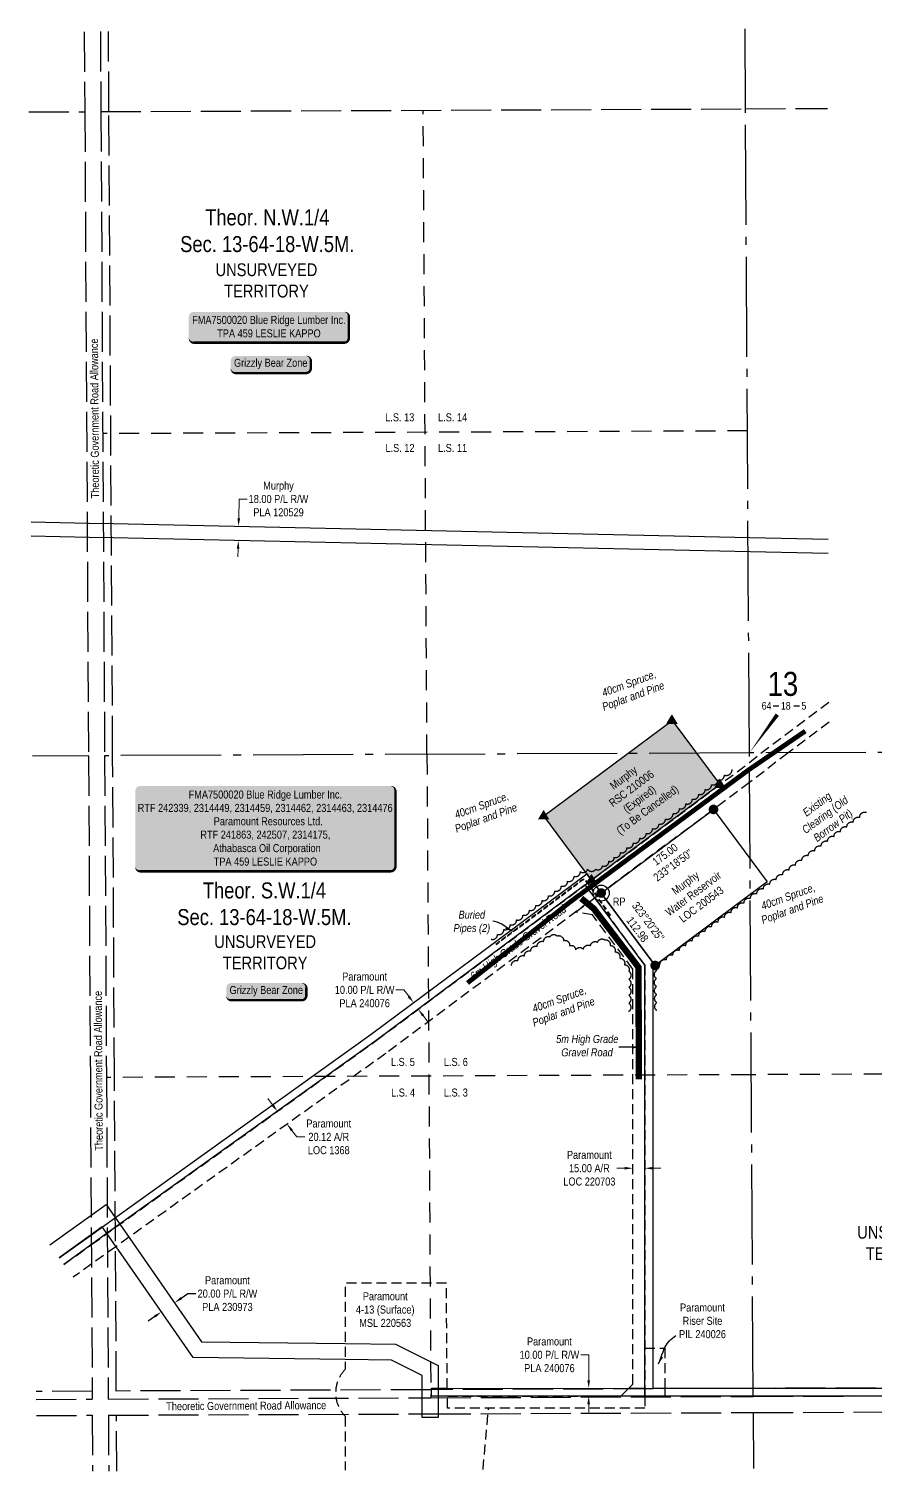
# Model space of a CAD drawing. Extents: x 525765 to 528133, y 6041380 to 6044557.
# Drawn here: x 525974 to 527031, y 6042564 to 6044367 of the extents above; entities that cross this region are included whole.
import ezdxf
from ezdxf.enums import TextEntityAlignment as Align

# ---------------------------------------------------------------- set-up
doc = ezdxf.new("R2010")
doc.units = 0
doc.header["$LTSCALE"] = 5
doc.header["$PDSIZE"] = 0.5
for name, pattern in [('0', [1, 1, 0]), ('foc-ACCESSROAD', [3.75, 2.5, -1.25]), ('foc-LSD', [8, 5, -3]), ('foc-QUARTERLINE', [33, 25, -3, 2, -3]), ('foc-TIELINE', [1.875, 1.25, -0.625]), ('foc-UNSURVEYED', [12.5, 10, -2.5]), ('UG_PIPE', [1.875, 1.25, -0.625])]:
    doc.linetypes.add(name, pattern=pattern)
doc.layers.get('Defpoints').update_dxf_attribs({"color": 9})
for name, color, linetype in [('10', 1, 'Continuous'), ('35', 37, 'Continuous'), ('9', 3, 'Continuous'), ('AS-PIPE-UG', 44, 'UG_PIPE'), ('AS-ROADS', 254, 'Continuous'), ('AS-SURFACE IMPACT', 7, 'Continuous'), ('C-RW', 13, 'Continuous'), ('C-SYMBOL', 7, 'Continuous'), ('F-AR', 190, 'foc-ACCESSROAD'), ('F-RW', 190, 'Continuous'), ('F-WS', 190, 'foc-ACCESSROAD'), ('L-BD', 7, 'Continuous'), ('L-BD1', 253, 'Continuous'), ('L-MON', 1, 'Continuous'), ('L-QSEC', 8, 'foc-QUARTERLINE'), ('L-ROAD-T', 7, 'Continuous'), ('L-SECLBL', 7, 'Continuous'), ('L-SECTION-LSD', 7, 'foc-LSD'), ('L-TIE', 7, 'foc-TIELINE'), ('L-UNS-T', 3, 'Continuous'), ('L-USEC', 7, 'foc-UNSURVEYED'), ('P-PROPOSED', 10, 'Continuous'), ('P-PROPOSED-H', 21, 'Continuous'), ('T-BUSH', 110, '0'), ('T-BUSH-T', 110, 'Continuous')]:
    doc.layers.add(name, color=color, linetype=linetype)
for name, color, linetype, lineweight in [('AS-GENERAL', 48, 'Continuous', 18), ('C-RW-T', 13, 'Continuous', 9), ('F-AR-T', 190, 'Continuous', 9), ('F-RW-T', 190, 'Continuous', 9), ('F-WS-T', 190, 'Continuous', 9), ('T-TEXT', 48, 'Continuous', 18)]:
    doc.layers.add(name, color=color, linetype=linetype, lineweight=lineweight)
doc.styles.add('100L', font='ARIALN.TTF', dxfattribs={"height": 11})
doc.styles.add('175L', font='ARIALN.TTF', dxfattribs={"height": 20})
doc.styles.add('80', font='ARIALN.TTF', dxfattribs={"height": 10})
doc.styles.add('80CG', font='ARIALN.TTF', dxfattribs={"height": 10})
doc.styles.add('80L', font='ARIALN.TTF', dxfattribs={"height": 10})
doc.styles.add('SIMPLEX', font='ARIALN.TTF')
doc.dimstyles.new('Compass 5 000', dxfattribs={"dimscale": 5, "dimtxt": 9, "dimasz": 2, "dimexe": 0.2, "dimexo": 0.0625, "dimgap": 0.5, "dimtad": 0, "dimtih": 1, "dimtoh": 1, "dimzin": 0, "dimdsep": 46, "dimtxsty": '80CG', "dimcen": 0.1, "dimse1": 1, "dimse2": 1, "dimclrd": 256, "dimclrt": 256, "dimaunit": 1, "dimadec": 4, "dimazin": 0, "dimtfac": 0.06, "dimtofl": 0, "dimtmove": 0, "dimatfit": 1, "dimfxl": 0.2, "dimtolj": 1, "dimtzin": 0, "dimlwd": -1, "dimarcsym": 0})

# ---------------------------------------------------------------- blocks, each defined once
blk = doc.blocks.new('L-SECLBL')
at = {"layer": '9', "color": 7}
for p, q in [((-5.1, -27.8), (-12.3, -27.8)), ((20.7, -27.8), (13.5, -27.8))]:
    blk.add_line(p, q, dxfattribs=at)
at = {"layer": '10', "color": 2, "style": 'SIMPLEX'}
blk.add_attdef('SEC', text='', height=30, dxfattribs=at).set_placement((0, 0), align=Align.MIDDLE)
at = {"layer": '10', "color": 5, "style": '80L'}
blk.add_attdef('TWP', text='', height=9.5, dxfattribs=at).set_placement((-14.4, -27.4), align=Align.MIDDLE_RIGHT)
blk.add_attdef('RGE', text='', height=9.5, dxfattribs=at).set_placement((3.6, -27.4), align=Align.MIDDLE_CENTER)
blk.add_attdef('MER', text='', height=9.5, dxfattribs=at).set_placement((23.2, -27.4), align=Align.MIDDLE_LEFT)
blk = doc.blocks.new('*U421')
at = {"layer": '35', "color": 3}
blk.add_circle((0, 0), 10, dxfattribs=at)
at = {"layer": '35', "color": 3, "style": '80'}
blk.add_attdef('RP_001', (14.5, -15.6), '', height=10, dxfattribs=at)
blk = doc.blocks.new('*D423')
at = {"layer": 'C-RW-T', "transparency": 16777216}
for p, q in [((526235.8, 6043755.1), (526236.3, 6043779.2)), ((526236.3, 6043779.2), (526246.3, 6043779.2)), ((526234.9, 6043717.1), (526234.7, 6043707.1))]:
    blk.add_line(p, q, dxfattribs=at)
for points in [[(526234.1, 6043755.1), (526237.4, 6043755), (526235.5, 6043745.1)], [(526233.3, 6043717.1), (526236.6, 6043717), (526235.2, 6043727.1)]]:
    blk.add_solid(points, dxfattribs=at)
at = {"layer": 'Defpoints', "color": 0, "transparency": 16777216}
for p in [(526235.5, 6043745.1), (526273.4, 6043744.3), (526273, 6043726.3)]:
    blk.add_point(p, dxfattribs=at)
at = {"layer": 'C-RW-T', "transparency": 16777216, "insert": (526285.4, 6043779.2), "char_height": 10, "attachment_point": 5, "style": '80CG'}
blk.add_mtext('\\A1;Murphy\\P18.00 P/L R/W\\PPLA 120529', dxfattribs=at)
blk = doc.blocks.new('*D424')
at = {"layer": 'Defpoints', "color": 0, "transparency": 16777216}
for p in [(526728, 6043069.8), (526743, 6043069.8), (526743, 6042942.8)]:
    blk.add_point(p, dxfattribs=at)
at = {"layer": 'F-AR-T', "transparency": 16777216}
for p, q in [((526718, 6042942.8), (526708, 6042942.8)), ((526753, 6042942.8), (526763, 6042942.8))]:
    blk.add_line(p, q, dxfattribs=at)
for points in [[(526718, 6042944.5), (526718, 6042941.2), (526728, 6042942.8)], [(526753, 6042944.5), (526753, 6042941.2), (526743, 6042942.8)]]:
    blk.add_solid(points, dxfattribs=at)
at = {"layer": 'F-AR-T', "transparency": 16777216, "insert": (526673.7, 6042942.8), "char_height": 10, "attachment_point": 5, "style": '80CG'}
blk.add_mtext('\\A1;Paramount\\P15.00 A/R\\PLOC 220703', dxfattribs=at)
blk = doc.blocks.new('*D425')
at = {"layer": 'Defpoints', "color": 0, "transparency": 16777216}
for p in [(526767.3, 6043377.3), (526779.3, 6043361.3), (526284, 6043014)]:
    blk.add_point(p, dxfattribs=at)
at = {"layer": 'F-AR-T', "transparency": 16777216}
for p, q in [((526278, 6043022), (526272, 6043030)), ((526302.1, 6042990), (526308.1, 6042982)), ((526308.1, 6042982), (526318.1, 6042982))]:
    blk.add_line(p, q, dxfattribs=at)
for points in [[(526279.3, 6043023), (526276.7, 6043021), (526284, 6043014)], [(526303.4, 6042991), (526300.8, 6042989), (526296.1, 6042998)]]:
    blk.add_solid(points, dxfattribs=at)
at = {"layer": 'F-AR-T', "transparency": 16777216, "insert": (526348.2, 6042982), "char_height": 10, "attachment_point": 5, "style": '80CG'}
blk.add_mtext('\\A1;Paramount\\P20.12 A/R\\PLOC 1368', dxfattribs=at)
blk = doc.blocks.new('*D426')
at = {"layer": 'Defpoints', "color": 0, "transparency": 16777216}
for p in [(526506.7, 6043188.8), (526512.6, 6043180.8), (526454.1, 6043149.6)]:
    blk.add_point(p, dxfattribs=at)
at = {"layer": 'F-RW-T', "transparency": 16777216}
for p, q in [((526442.1, 6043165.7), (526432.1, 6043165.7)), ((526448.1, 6043157.7), (526442.1, 6043165.7)), ((526466, 6043133.6), (526472, 6043125.6))]:
    blk.add_line(p, q, dxfattribs=at)
for points in [[(526449.4, 6043158.7), (526446.8, 6043156.7), (526454.1, 6043149.6)], [(526467.3, 6043134.6), (526464.7, 6043132.6), (526460, 6043141.6)]]:
    blk.add_solid(points, dxfattribs=at)
at = {"layer": 'F-RW-T', "transparency": 16777216, "insert": (526393, 6043165.7), "char_height": 10, "attachment_point": 5, "style": '80CG'}
blk.add_mtext('\\A1;Paramount\\P10.00 P/L R/W\\PPLA 240076', dxfattribs=at)
blk = doc.blocks.new('*D427')
at = {"layer": 'Defpoints', "color": 0, "transparency": 16777216}
for p in [(526672.9, 6042667.8), (527050.5, 6042667.8), (527050.5, 6042657.8)]:
    blk.add_point(p, dxfattribs=at)
at = {"layer": 'F-RW-T', "transparency": 16777216}
for p, q in [((526672.9, 6042709.6), (526662.9, 6042709.6)), ((526672.9, 6042677.8), (526672.9, 6042709.6)), ((526672.9, 6042647.8), (526672.9, 6042637.8))]:
    blk.add_line(p, q, dxfattribs=at)
for points in [[(526674.5, 6042677.8), (526671.2, 6042677.8), (526672.9, 6042667.8)], [(526674.5, 6042647.8), (526671.2, 6042647.8), (526672.9, 6042657.8)]]:
    blk.add_solid(points, dxfattribs=at)
at = {"layer": 'F-RW-T', "transparency": 16777216, "insert": (526623.8, 6042709.6), "char_height": 10, "attachment_point": 5, "style": '80CG'}
blk.add_mtext('\\A1;Paramount\\P10.00 P/L R/W\\PPLA 240076', dxfattribs=at)
blk = doc.blocks.new('fdia')
at = {"color": 255, "const_width": 1}
blk.add_lwpolyline([(-0.5, 0, 1), (0.5, 0, 1)], format="xyb", close=True, dxfattribs=at)
blk = doc.blocks.new('Fdiaa')
blk.add_blockref('fdia', (0, 0))
blk = doc.blocks.new('fdib')
at = {"color": 1, "const_width": 1.6}
blk.add_lwpolyline([(-0.4, 0, 1), (0.4, 0, 1)], format="xyb", close=True, dxfattribs=at)
at = {"color": 1}
blk.add_circle((0, 0), 0.8, dxfattribs=at)
blk = doc.blocks.new('Fdibb')
blk.add_blockref('fdib', (0, 0))
blk = doc.blocks.new('fdicc')
for name in ['Fdibb', 'Fdiaa']:
    blk.add_blockref(name, (0, 0))
blk = doc.blocks.new('FDI')
blk.add_blockref('fdicc', (0, 0))
blk = doc.blocks.new('TRIA')
blk.add_hatch(color=255).paths.add_polyline_path([(-0.04, 1.52), (-1.47, -0.87), (1.39, -0.87)])
blk = doc.blocks.new('TRIAA')
blk.add_blockref('TRIA', (0, 0))
blk = doc.blocks.new('TRIB')
at = {"color": 1}
blk.add_lwpolyline([(-1.12, -0.67), (-0.04, 1.13), (1.04, -0.67)], close=True, dxfattribs=at)
blk = doc.blocks.new('TRIBB')
blk.add_blockref('TRIB', (0, 0))
blk = doc.blocks.new('TRICC')
for name in ['TRIAA', 'TRIBB']:
    blk.add_blockref(name, (0, 0))
blk = doc.blocks.new('plspike')
blk.add_blockref('TRICC', (0, 0))
blk = doc.blocks.new('STRIA')
blk.add_hatch(color=255).paths.add_polyline_path([(-0.04, 1.52), (-1.47, -0.87), (1.39, -0.87)])
blk = doc.blocks.new('STRIAA')
blk.add_blockref('STRIA', (0, 0))
blk = doc.blocks.new('STRIB')
at = {"color": 1}
blk.add_solid([(-1.12, -0.67), (-0.04, 1.13), (1.04, -0.67)], dxfattribs=at)
blk = doc.blocks.new('STRIBB')
blk.add_blockref('STRIB', (0, 0))
blk = doc.blocks.new('STRICC')
for name in ['STRIAA', 'STRIBB']:
    blk.add_blockref(name, (0, 0))
blk = doc.blocks.new('fdspike')
blk.add_blockref('STRICC', (0, 0))
blk = doc.blocks.new('*D500')
at = {"layer": 'Defpoints', "color": 0, "transparency": 16777216}
for p in [(526155.6, 6042774.7), (526156.2, 6042773.8), (526139.8, 6042762.4)]:
    blk.add_point(p, dxfattribs=at)
at = {"layer": 'F-RW', "transparency": 16777216}
for p, q in [((526163.8, 6042780.4), (526172, 6042786.1)), ((526172, 6042786.1), (526182, 6042786.1)), ((526131, 6042757.6), (526122.7, 6042751.9))]:
    blk.add_line(p, q, dxfattribs=at)
for points in [[(526162.9, 6042781.8), (526164.8, 6042779), (526155.6, 6042774.7)], [(526130, 6042758.9), (526131.9, 6042756.2), (526139.2, 6042763.3)]]:
    blk.add_solid(points, dxfattribs=at)
at = {"layer": 'F-RW', "transparency": 16777216, "insert": (526221.6, 6042786.1), "char_height": 10, "attachment_point": 5, "style": '80CG'}
blk.add_mtext('\\A1;Paramount\\P20.00 P/L R/W\\PPLA 230973', dxfattribs=at)
blk = doc.blocks.new('*U502')
h = blk.add_hatch(color=255)
edge = h.paths.add_edge_path()
edge.add_line((-94, -20), (94, -20))
edge.add_arc((94, -14), 6, 270, 360)
edge.add_line((100, -14), (100, 12.5))
edge.add_arc((94, 12.5), 6, 0, 90)
edge.add_line((94, 18.5), (-94, 18.5))
edge.add_arc((-94, 12.5), 6, 90, 180)
edge.add_line((-100, 12.5), (-100, -14))
edge.add_arc((-94, -14), 6, 180, 270)
at = {"color": 44, "flags": 128}
blk.add_lwpolyline([(-94, -20, 3, 3, 0), (94, -20, 3, 3, 0.414214), (100, -14, 3, 3, 0), (100, 12.5, 3, 0, 0.414214), (94, 18.5, 0, 0, 0), (-94, 18.5, 0, 0, 0.414214), (-100, 12.5, 0, 0, 0), (-100, -14, 0, 3, 0.414214)], format="xyseb", close=True, dxfattribs=at)
at = {"color": 44, "style": '80'}
blk.add_attdef('ENTER_TEXT_001', (-36, -5), '', height=10, dxfattribs=at)
blk = doc.blocks.new('*U503')
h = blk.add_hatch(color=255)
edge = h.paths.add_edge_path()
edge.add_line((-156.5, -54), (156.5, -54))
edge.add_arc((156.5, -48), 6, 270, 360)
edge.add_line((162.5, -48), (162.5, 46.5))
edge.add_arc((156.5, 46.5), 6, 0, 90)
edge.add_line((156.5, 52.5), (-156.5, 52.5))
edge.add_arc((-156.5, 46.5), 6, 90, 180)
edge.add_line((-162.5, 46.5), (-162.5, -48))
edge.add_arc((-156.5, -48), 6, 180, 270)
at = {"color": 44, "flags": 128}
blk.add_lwpolyline([(-156.5, -54, 3, 3, 0), (156.5, -54, 3, 3, 0.414214), (162.5, -48, 3, 3, 0), (162.5, 46.5, 3, 0, 0.414214), (156.5, 52.5, 0, 0, 0), (-156.5, 52.5, 0, 0, 0.414214), (-162.5, 46.5, 0, 0, 0), (-162.5, -48, 0, 3, 0.414214)], format="xyseb", close=True, dxfattribs=at)
at = {"color": 44, "style": '80'}
blk.add_attdef('ENTER_TEXT_001', (-36, -5), '', height=10, dxfattribs=at)
blk = doc.blocks.new('*U507')
h = blk.add_hatch(color=255)
edge = h.paths.add_edge_path()
edge.add_line((-44, -11.5), (44, -11.5))
edge.add_arc((44, -5.5), 6, 270, 360)
edge.add_line((50, -5.5), (50, 4))
edge.add_arc((44, 4), 6, 0, 90)
edge.add_line((44, 10), (-44, 10))
edge.add_arc((-44, 4), 6, 90, 180)
edge.add_line((-50, 4), (-50, -5.5))
edge.add_arc((-44, -5.5), 6, 180, 270)
at = {"color": 131, "flags": 128}
blk.add_lwpolyline([(-44, -11.5, 3, 3, 0), (44, -11.5, 3, 3, 0.414214), (50, -5.5, 3, 3, 0), (50, 4, 3, 0, 0.414214), (44, 10, 0, 0, 0), (-44, 10, 0, 0, 0.414214), (-50, 4, 0, 0, 0), (-50, -5.5, 0, 3, 0.414214)], format="xyseb", close=True, dxfattribs=at)
at = {"color": 131, "style": '80'}
blk.add_attdef('ENTER_TEXT_001', (-36, -5), '', height=10, dxfattribs=at)

msp = doc.modelspace()

# ---------------------------------------------------------------- hatches: boundary and pattern name
at = {"layer": 'P-PROPOSED-H'}
h = msp.add_hatch(color=256, dxfattribs=at)
h.dxf.hatch_style = 1
h.paths.add_polyline_path([(526616.812, 6043383.084), (526676.496, 6043302.896), (526836.816, 6043422.337), (526777.133, 6043502.525)])

# ---------------------------------------------------------------- linework, layer by layer
at = {"layer": 'AS-PIPE-UG', "flags": 128}
for points in [[(526700.353, 6043258.726), (526671.742, 6043300.161), (526667.828, 6043303.601), (526665.608, 6043303.861), (526662.194, 6043301.592), (526656.821, 6043297.153), (526556.684, 6043222.537)], [(526699.792, 6043258.308), (526671.215, 6043299.692), (526667.53, 6043302.931), (526665.782, 6043303.136), (526662.612, 6043301.029), (526657.253, 6043296.602), (526557.102, 6043221.976)]]:
    msp.add_lwpolyline(points, dxfattribs=at)
at = {"layer": 'AS-ROADS', "flags": 128}
for points, const_width in [([(526521.485, 6043174.356), (526650.189, 6043276.007), (526750.967, 6043350.67), (526871.404, 6043439.788), (526943.394, 6043489.135)], 5.997), ([(526663.555, 6043280.103), (526679.399, 6043267.079), (526735.054, 6043193.977), (526735.604, 6043053.92)], 7.996)]:
    msp.add_lwpolyline(points, dxfattribs=dict(at, const_width=const_width))
at = {"layer": 'C-RW'}
for points in [[(525976.524, 6043750.704), (526048.678, 6043749.138), (526078.841, 6043748.482), (526874.276, 6043731.202), (526971.988, 6043729.079)], [(526972.096, 6043711.072), (526874.384, 6043713.195), (526078.945, 6043730.476), (526048.782, 6043731.131), (525976.628, 6043732.691)]]:
    msp.add_lwpolyline(points, dxfattribs=at)
msp.add_lwpolyline([(526828.753, 6043391.24), (526895.949, 6043300.573), (526755.915, 6043196.192), (526688.502, 6043286.765)], close=True, dxfattribs=at)
at = {"layer": 'F-AR'}
for points in [[(526017.255, 6042822.595), (526051.913, 6042847.48), (526081.949, 6042869.045), (526407.334, 6043102.329), (526873.651, 6043449.77), (526887.994, 6043461.395), (526973.202, 6043525.455)], [(526973.351, 6043500.407), (526921.647, 6043461.534), (526873.801, 6043424.804), (526688.502, 6043286.765), (526419.349, 6043086.203), (526082.089, 6042844.716), (526052.054, 6042823.179), (526028.805, 6042806.509)]]:
    msp.add_lwpolyline(points, dxfattribs=at)
at = {"layer": 'F-RW'}
for points in [[(526011.414, 6042830.73), (526053.527, 6042860.967), (526083.562, 6042882.532), (526401.363, 6043110.343), (526670.498, 6043310.87), (526688.502, 6043286.765), (526752.985, 6043200.082), (526753.076, 6042707.808), (526753.083, 6042667.895), (526768.065, 6042667.958), (526880.331, 6042667.83), (527226.521, 6042667.834)], [(527226.521, 6042657.833), (526880.391, 6042657.827), (526768.067, 6042657.831), (526758.074, 6042657.831), (526743.082, 6042657.832), (526713.098, 6042657.831), (526496.658, 6042657.831), (526476.667, 6042657.832), (526476.671, 6042666.748), (526476.671, 6042667.835), (526496.656, 6042667.834), (526708.955, 6042667.71), (526723.04, 6042667.769), (526736.202, 6042667.824), (526743.08, 6042667.853), (526742.972, 6043196.794), (526668.452, 6043296.881), (526407.334, 6043102.329), (526083.633, 6042870.27), (526053.598, 6042848.704), (526017.247, 6042822.605)], [(525999.749, 6042846.977), (526070.088, 6042897.479), (526081.526, 6042881.07), (526087.255, 6042872.85), (526099.855, 6042854.981), (526189.385, 6042725.994), (526368.866, 6042723.765), (526431.452, 6042722.99), (526484.962, 6042696.134), (526484.978, 6042666.88), (526484.979, 6042665.818), (526484.984, 6042656.877), (526484.995, 6042635.659), (526484.997, 6042631.283), (526465.007, 6042631.272), (526465.005, 6042635.576), (526464.989, 6042665.736), (526464.979, 6042683.797), (526426.6, 6042703.059), (526368.866, 6042703.774), (526178.837, 6042706.133), (526085.941, 6042839.97), (526083.608, 6042843.333), (526072.292, 6042859.635), (526065.278, 6042869.404), (526011.414, 6042830.73)]]:
    msp.add_lwpolyline(points, dxfattribs=at)
at = {"layer": 'F-WS'}
for points in [[(526743.07, 6042667.873), (526743.072, 6042657.851), (526743.075, 6042642.859), (526496.648, 6042642.859), (526496.648, 6042657.851), (526713.087, 6042657.851), (526723.029, 6042667.789), (526728.076, 6042672.841), (526727.98, 6043191.824), (526677.452, 6043259.688), (526656.341, 6043262.78), (526680.461, 6043280.751), (526742.972, 6043196.794), (526743.07, 6042667.873)], [(526768.055, 6042667.977), (526768.057, 6042657.851), (526758.064, 6042657.851), (526743.072, 6042657.851), (526743.07, 6042667.873), (526743.061, 6042717.894), (526768.048, 6042717.899), (526768.055, 6042667.977)]]:
    msp.add_lwpolyline(points, close=True, dxfattribs=at)
at = {"layer": 'F-WS', "flags": 128}
for points in [[(526496.159, 6042667.834), (526495.078, 6042799.306), (526368.867, 6042799.306), (526368.867, 6042691.507)], [(526368.867, 6042632.624), (526368.867, 6042565.547)], [(526541.098, 6042566.254), (526541.098, 6042568.13), (526547.692, 6042642.859)]]:
    msp.add_lwpolyline(points, dxfattribs=at)
at = {"layer": 'F-WS'}
msp.add_arc((526398.667, 6042662.066), 41.891, 135.346611, 224.653389, dxfattribs=at)
at = {"layer": 'L-QSEC', "flags": 128}
for points in [[(526868.782, 6044266.842), (526868.187, 6044366.796)], [(526873.579, 6043461.8), (526868.782, 6044266.842)], [(526873.579, 6043461.8), (526078.213, 6043458.436), (526068.174, 6043458.393)], [(527678.987, 6043465.184), (526873.579, 6043461.8)], [(526878.406, 6042657.615), (526873.579, 6043461.8)], [(526048.054, 6043458.308), (526048.053, 6043458.308), (525978.214, 6043457.957)], [(526878.488, 6042637.496), (526878.904, 6042567.64)]]:
    msp.add_lwpolyline(points, dxfattribs=at)
at = {"layer": 'L-SECLBL', "flags": 128}
msp.add_lwpolyline([(526873.579, 6043461.8, 0, 4.997, 0), (526908.446, 6043509.657, 0, 0, 0)], format="xyseb", dxfattribs=at)
at = {"layer": 'L-SECTION-LSD'}
for p, q in [((526470.876, 6043460.096), (526466.154, 6044265.076)), ((526871.181, 6043864.321), (526065.85, 6043860.866))]:
    msp.add_line(p, q, dxfattribs=at)
at = {"layer": 'L-SECTION-LSD', "flags": 128}
for points in [[(526470.876, 6043460.096), (526475.611, 6042655.955)], [(527681.475, 6043063.045), (526875.992, 6043059.707)], [(526875.992, 6043059.707), (526070.495, 6043056.344)]]:
    msp.add_lwpolyline(points, dxfattribs=at)
at = {"layer": 'L-TIE'}
msp.add_line((526676.467, 6043302.853), (526688.502, 6043286.765), dxfattribs=at)
at = {"layer": 'L-TIE', "flags": 128}
msp.add_lwpolyline([(526680.202, 6043280.696), (526688.502, 6043286.765)], dxfattribs=at)
at = {"layer": 'L-USEC'}
for p, q in [((526042.829, 6044363.215), (526043.407, 6044263.222)), ((526062.949, 6044363.302), (526063.526, 6044263.31)), ((526073.567, 6044263.354), (526072.989, 6044363.346)), ((525973.566, 6044262.916), (526043.407, 6044263.222)), ((526043.407, 6044263.222), (526048.054, 6043458.306)), ((526063.526, 6044263.31), (526868.782, 6044266.842)), ((526063.526, 6044263.31), (526068.173, 6043458.422)), ((526078.213, 6043458.433), (526073.567, 6044263.354)), ((526868.782, 6044266.842), (526971.032, 6044267.291)), ((526048.054, 6043458.306), (526050.375, 6043056.249)), ((526068.173, 6043458.422), (526070.495, 6043056.365)), ((526080.536, 6043056.374), (526078.213, 6043458.433)), ((526050.375, 6043056.249), (526052.713, 6042654.212)), ((526070.495, 6043056.365), (526072.817, 6042654.295)), ((526082.799, 6042664.375), (526080.536, 6043056.374)), ((526475.522, 6042665.994), (526082.799, 6042664.375)), ((526878.309, 6042667.654), (526475.522, 6042665.994)), ((527281.085, 6042669.3), (526878.309, 6042667.654)), ((526052.639, 6042664.251), (525982.799, 6042663.9)), ((525982.857, 6042653.861), (526052.713, 6042654.212)), ((526072.817, 6042654.295), (526475.616, 6042655.954)), ((526475.616, 6042655.954), (526878.406, 6042657.615)), ((526878.406, 6042657.615), (527281.185, 6042659.26)), ((525982.973, 6042633.741), (526052.814, 6042634.092)), ((526052.814, 6042634.092), (526053.217, 6042564.252)), ((526072.933, 6042634.208), (526475.699, 6042635.834)), ((526072.933, 6042634.208), (526073.337, 6042564.335)), ((526083.376, 6042564.376), (526082.973, 6042634.216)), ((526475.699, 6042635.834), (526878.489, 6042637.495)), ((526878.489, 6042637.495), (527281.267, 6042639.14))]:
    msp.add_line(p, q, dxfattribs=at)
at = {"layer": 'P-PROPOSED'}
msp.add_lwpolyline([(526836.816, 6043422.337), (526676.496, 6043302.896), (526616.812, 6043383.084), (526777.133, 6043502.525)], close=True, dxfattribs=at)
at = {"layer": 'T-BUSH', "flags": 128}
for points in [[(526778.322, 6043386.319, 0.52056705), (526786.335, 6043392.292, 0.52056705), (526794.349, 6043398.265, 0.52056705), (526802.363, 6043404.238, 0.52056705), (526810.377, 6043410.211, 0.52056705), (526818.39, 6043416.184, 0.52056705), (526826.404, 6043422.157, 0.52056705), (526834.418, 6043428.13, 0.52056705), (526842.431, 6043434.103, 0.52056705), (526852.012, 6043441.244)], [(526758.074, 6043139.775, -0.52056705), (526757.914, 6043149.769, -0.52056705), (526757.754, 6043159.762, -0.52056705), (526757.594, 6043169.756, -0.52056705), (526757.434, 6043179.749, -0.52056705), (526757.535, 6043189.741, -0.52056705), (526761.934, 6043197.579, -0.52056705), (526770.003, 6043203.478, -0.52056705), (526778.071, 6043209.377, -0.52056705), (526786.139, 6043215.276, -0.52056705), (526794.208, 6043221.175, -0.52056705), (526802.276, 6043227.074, -0.52056705), (526810.345, 6043232.973, -0.52056705), (526818.413, 6043238.872, -0.52056705), (526826.481, 6043244.771, -0.52056705), (526834.55, 6043250.67, -0.52056705), (526842.618, 6043256.568, -0.52056705), (526850.687, 6043262.467, -0.52056705), (526858.755, 6043268.366, -0.52056705), (526866.823, 6043274.265, -0.52056705), (526874.892, 6043280.164, -0.52056705), (526882.96, 6043286.063, -0.52056705), (526891.029, 6043291.962, -0.52056705), (526899.097, 6043297.861, -0.52056705), (526907.153, 6043303.776, -0.52056705), (526915.17, 6043309.745, -0.52056705), (526923.188, 6043315.713, -0.52056705), (526931.205, 6043321.681, -0.52056705), (526939.222, 6043327.65, -0.52056705), (526947.239, 6043333.618, -0.52056705), (526955.256, 6043339.586, -0.52056705), (526963.274, 6043345.555, -0.52056705), (526971.291, 6043351.523, -0.52056705), (526979.308, 6043357.491, -0.52056705), (526987.325, 6043363.46, -0.52056705), (526995.342, 6043369.428, -0.52056705), (527003.36, 6043375.396, -0.52056705), (527011.377, 6043381.365, -0.52056705), (527019.727, 6043387.581, -0.52056705)], [(526698.185, 6043326.589, 0.60972354), (526704.632, 6043331.394, 0.52056705), (526712.645, 6043337.367, 0.52056705), (526720.659, 6043343.34, 0.52056705), (526728.673, 6043349.313, 0.52056705), (526736.687, 6043355.286, 0.52056705), (526744.7, 6043361.259, 0.52056705), (526752.714, 6043367.232, 0.52056705), (526760.728, 6043373.205, 0.52056705), (526768.741, 6043379.178, 0.52056705), (526778.322, 6043386.319)], [(526550.994, 6043229.07, 0.52056705), (526558.962, 6043235.104, 0.52056705), (526566.929, 6043241.138, 0.52056705), (526574.897, 6043247.172, 0.52056705), (526582.865, 6043253.206, 0.52056705), (526590.833, 6043259.24, 0.52056705), (526598.801, 6043265.274, 0.52056705), (526606.769, 6043271.308, 0.52056705), (526614.736, 6043277.342, 0.52056705), (526622.704, 6043283.376, 0.52056705), (526630.672, 6043289.41, 0.52056705), (526638.64, 6043295.444, 0.52056705), (526646.608, 6043301.478, 0.52056705), (526654.576, 6043307.513, 0.52056705), (526662.543, 6043313.547, 0.52056705), (526671.577, 6043316.409, 0.52056705), (526681.571, 6043316.409, 0.52056705), (526690.171, 6043320.616, 0.52056705), (526698.185, 6043326.589)], [(526576.522, 6043196.309, -0.52056705), (526584.538, 6043202.279, -0.52056705), (526592.554, 6043208.248, -0.52056705), (526600.57, 6043214.218, -0.52056705), (526608.586, 6043220.188, -0.52056705), (526616.603, 6043226.158, -0.52056705), (526624.619, 6043232.128, -0.52056705), (526633.283, 6043233.108, -0.52056705), (526641.527, 6043227.501, -0.52056705), (526649.015, 6043221.039, -0.52056705), (526656.55, 6043215.845, -0.52056705), (526666.122, 6043216.61, -0.52056705), (526675.127, 6043220.947, -0.52056705), (526684.1, 6043225.345, -0.52056705), (526692.998, 6043228.222, -0.52056705), (526699.726, 6043221.24, -0.52056705), (526705.689, 6043213.218, -0.52056705), (526711.651, 6043205.197, -0.52056705), (526717.626, 6043197.184, -0.52056705), (526723.069, 6043189, -0.52056705), (526723.048, 6043179.005, -0.52056705), (526723.027, 6043169.01, -0.52056705), (526723.006, 6043159.015, -0.52056705), (526722.945, 6043149.021, -0.52056705), (526722.752, 6043138.595, -0.52056705)]]:
    msp.add_lwpolyline(points, format="xyb", dxfattribs=at)

# ---------------------------------------------------------------- block references
ref = msp.add_blockref('*U507', (526275.761, 6043948.1))
ref.add_attrib('ENTER_TEXT_001', 'Grizzly Bear Zone', (526229.851, 6043944.481), dxfattribs={"color": 131, "height": 10, "style": '80'})
ref = msp.add_blockref('*U507', (526270.21, 6043164.218))
ref.add_attrib('ENTER_TEXT_001', 'Grizzly Bear Zone', (526224.3, 6043160.599), dxfattribs={"color": 131, "height": 10, "style": '80'})
at = {"layer": '35', "xscale": 0.99948219, "yscale": 0.99948219, "zscale": 0.99948219}
msp.add_blockref('*U421', (526688.476, 6043286.723), dxfattribs=at).add_auto_attribs({'RP_001': 'RP'})
at = {"layer": 'AS-SURFACE IMPACT'}
ref = msp.add_blockref('*U502', (526273.377, 6043994.569), dxfattribs=at)
ref.add_attrib('ENTER_TEXT_001', 'FMA7500020 Blue Ridge Lumber Inc.', (526177.544, 6043998.055), dxfattribs={"layer": '0', "color": 44, "height": 10, "style": '80'})
ref.add_attrib('ENTER_TEXT_002', 'TPA 459 LESLIE KAPPO', (526208.844, 6043981.211), dxfattribs={"layer": '0', "color": 44, "height": 10, "style": '80'})
ref = msp.add_blockref('*U503', (526268.941, 6043367.902), dxfattribs=at)
ref.add_attrib('ENTER_TEXT_001', 'FMA7500020 Blue Ridge Lumber Inc.', (526173.109, 6043404.852), dxfattribs={"layer": '0', "color": 44, "height": 10, "style": '80'})
ref.add_attrib('ENTER_TEXT_002', 'RTF 242339, 2314449, 2314459, 2314462, 2314463, 2314476', (526109.514, 6043388.144), dxfattribs={"layer": '0', "color": 44, "height": 10, "style": '80'})
ref.add_attrib('ENTER_TEXT_003', '  Paramount Resources Ltd.', (526198.109, 6043371.477), dxfattribs={"layer": '0', "color": 44, "height": 10, "style": '80'})
ref.add_attrib('ENTER_TEXT_004', 'RTF 241863, 242507, 2314175,', (526187.788, 6043354.77), dxfattribs={"layer": '0', "color": 44, "height": 10, "style": '80'})
ref.add_attrib('ENTER_TEXT_005', ' Athabasca Oil Corporation', (526200.568, 6043337.926), dxfattribs={"layer": '0', "color": 44, "height": 10, "style": '80'})
ref.add_attrib('ENTER_TEXT_006', 'TPA 459 LESLIE KAPPO', (526204.408, 6043321.082), dxfattribs={"layer": '0', "color": 44, "height": 10, "style": '80'})
at = {"layer": 'L-MON', "xscale": 5, "yscale": 5, "zscale": 5}
for name, p in [('plspike', (526777.118, 6043502.491)), ('plspike', (526836.79, 6043422.313)), ('fdspike', (526616.812, 6043383.084)), ('FDI', (526828.753, 6043391.24)), ('FDI', (526828.783, 6043391.276)), ('plspike', (526676.5, 6043302.903)), ('FDI', (526688.502, 6043286.765)), ('FDI', (526755.906, 6043196.158)), ('FDI', (526755.915, 6043196.192))]:
    msp.add_blockref(name, p, dxfattribs=at)
at = {"layer": 'L-SECLBL'}
msp.add_blockref('L-SECLBL', (526915.472, 6043548.162), dxfattribs=at).add_auto_attribs({'SEC': '13', 'TWP': '64', 'RGE': '18', 'MER': '5'})

# ---------------------------------------------------------------- texts
at = {"layer": 'C-RW-T', "char_height": 9.99482, "attachment_point": 5, "rotation": 36.6889, "style": '80CG'}
for s, insert, width in [('\\A1;Murphy\\PRSC 210006\\P(Expired)\\P(To Be Cancelled)', (526732.126, 6043409.614), 91.67595), ('\\A1;Murphy\\PWater Reservoir\\PLOC 200543', (526803.632, 6043285.925), 116.76047)]:
    msp.add_mtext(s, dxfattribs=dict(at, insert=insert, width=width))
at = {"layer": 'C-SYMBOL', "color": 3, "char_height": 19.98964, "attachment_point": 2, "style": '175L'}
for s, insert, width in [('Theor. N.W.1/4\\PSec. 13-64-18-W.5M.', (526271.375, 6044141.165), 379.27145), ('Theor. S.W.1/4\\PSec. 13-64-18-W.5M.', (526267.811, 6043300.041), 378.01691)]:
    msp.add_mtext(s, dxfattribs=dict(at, insert=insert, width=width))
at = {"layer": 'F-WS-T', "char_height": 9.99482, "attachment_point": 5, "style": '80CG'}
for s, insert, width in [('\\A1;Paramount\\P4-13 (Surface)\\PMSL 220563', (526418.726, 6042766.125), 72.58626), ('\\A1;Paramount\\PRiser Site\\PPIL 240026', (526815.012, 6042752.053), 58.13263)]:
    msp.add_mtext(s, dxfattribs=dict(at, insert=insert, width=width))
at = {"layer": 'L-BD', "color": 2, "insert": (526751.27, 6043254.201), "char_height": 10, "width": 48.57242, "attachment_point": 2, "rotation": 306.6601, "style": '80L'}
msp.add_mtext("323°20'25'' 112.98", dxfattribs=at)
at = {"layer": 'L-BD1', "insert": (526765.253, 6043339.019), "char_height": 10, "width": 56.30737, "attachment_point": 2, "rotation": 36.6889, "style": '80L'}
msp.add_mtext("175.00 233°18'50''", dxfattribs=at)
at = {"layer": 'L-ROAD-T', "style": '80L'}
for rotation, p in [(90.391944, (526055.628, 6043879.895)), (90.391944, (526060.335, 6043064.613)), (0.400516, (526245.069, 6042646.016))]:
    msp.add_text('Theoretic Government Road Allowance', height=9.99482, rotation=rotation, dxfattribs=at).set_placement(p, align=Align.MIDDLE_CENTER)
at = {"layer": 'L-UNS-T', "color": 3, "char_height": 15.99171, "attachment_point": 5, "style": '80L'}
for insert in [(526270.315, 6044052.283), (526268.72, 6043212.632), (527071.865, 6042849.362)]:
    msp.add_mtext_dynamic_manual_height_columns('UNSURVEYED TERRITORY', width=126.41375, gutter_width=47.5, heights=[0], dxfattribs=dict(at, insert=insert))
at = {"layer": 'T-BUSH-T', "insert": (526682.466, 6043539.364), "char_height": 9.99482, "attachment_point": 1, "rotation": 20, "style": '80L'}
msp.add_mtext_dynamic_manual_height_columns('\\pi6.1866;{\\fArial Narrow|b0|i1|c0|p34;40cm Spruce, \\P\\pi0.34716;Poplar and Pine}', width=81.33465, gutter_width=50.026, heights=[0], dxfattribs=at)

# ---------------------------------------------------------------- dimensions: what is measured, and where the dimension line sits
at = {"layer": 'C-RW-T'}
dim = msp.add_linear_dim(base=(526235.542, 6043745.078), p1=(526273.002, 6043726.26), p2=(526273.393, 6043744.256), angle=88.755491, text='Murphy\\P18.00 P/L R/W\\PPLA 120529', dimstyle='Compass 5 000', dxfattribs=at)
dim.commit()
dim.dimension.update_dxf_attribs({"geometry": '*D423', "text_midpoint": (526285.369, 6043779.19), "dimtype": 161})
at = {"layer": 'F-AR-T'}
dim = msp.add_linear_dim(base=(526743.019, 6042942.823), p1=(526728.003, 6043069.771), p2=(526742.995, 6043069.774), angle=0.010655, text='Paramount\\P15.00 A/R\\PLOC 220703', dimstyle='Compass 5 000', dxfattribs=at)
dim.commit()
dim.dimension.update_dxf_attribs({"geometry": '*D424', "text_midpoint": (526673.712, 6042942.817), "dimtype": 161})
at = {"layer": 'F-RW'}
dim = msp.add_aligned_dim(p1=(526139.784, 6042762.398), p2=(526156.205, 6042773.796), distance=1.076, text='Paramount\\P20.00 P/L R/W\\PPLA 230973', dimstyle='Compass 5 000', dxfattribs=at)
dim.commit()
dim.dimension.update_dxf_attribs({"geometry": '*D500', "text_midpoint": (526221.561, 6042786.084)})
at = {"layer": 'F-RW-T'}
for base, p1, p2, angle, picture, middle in [((526454.058, 6043149.647), (526512.645, 6043180.784), (526506.672, 6043188.809), 126.661615, '*D426', (526393.031, 6043165.691)), ((526672.868, 6042667.827), (527050.459, 6042657.83), (527050.458, 6042667.832), 90.000798, '*D427', (526623.781, 6042709.57))]:
    dim = msp.add_linear_dim(base=base, p1=p1, p2=p2, angle=angle, text='Paramount\\P10.00 P/L R/W\\PPLA 240076', dimstyle='Compass 5 000', dxfattribs=at)
    dim.commit()
    dim.dimension.update_dxf_attribs({"geometry": picture, "text_midpoint": middle, "dimtype": 161})

# ---------------------------------------------------------------- leaders
at = {"layer": 'AS-GENERAL', "path_type": 1}
msp.add_leader([(526578.11, 6043238.502), (526555.603, 6043251.241), (526545.81, 6043251.667)], dimstyle='Compass 5 000', override={"dimgap": 0.5, "dimtad": 0}, dxfattribs=at)
at = {"layer": 'F-WS-T', "path_type": 1}
msp.add_leader([(526760.049, 6042698.212), (526773.675, 6042727.239), (526781.645, 6042733.661)], dimstyle='Compass 5 000', override={"dimgap": 0.5, "dimtad": 0}, dxfattribs=at)
at = {"layer": 'T-TEXT', "path_type": 1}
msp.add_leader([(526736.792, 6043094.053), (526708.685, 6043094.053)], dimstyle='Compass 5 000', override={"dimgap": 0.5, "dimtad": 0}, dxfattribs=at)

# ---------------------------------------------------------------- next in the draw order: texts
at = {"layer": 'AS-GENERAL', "insert": (526526.916, 6043264.701), "char_height": 9.99482, "attachment_point": 2, "style": '80L', "bg_fill": 3, "box_fill_scale": 1.15, "bg_fill_color": 256, "bg_fill_true_color": 256, "bg_fill_transparency": 0}
msp.add_mtext_dynamic_manual_height_columns('{\\fArial Narrow|b0|i1|c0|p34;Buried Pipes (2)}', width=48.83745, gutter_width=50, heights=[0], dxfattribs=at)
at = {"layer": 'L-SECTION-LSD', "attachment_point": 1, "style": '100L', "bg_fill": 3, "box_fill_scale": 1.5, "bg_fill_color": 256, "bg_fill_transparency": 0}
for s, width, insert, char_height in [('\\pi1.9069;L.S. 13', 36.83422, (526416.789, 6043886.276), 9.99482), ('L.S. 14', 36.9982, (526484.713, 6043886.276), 9.9948), ('\\pi2.2457;L.S. 12', 37.11172, (526416.789, 6043848.011), 9.99482), ('L.S. 11', 36.4495, (526484.713, 6043848.011), 9.9948), ('\\pi1.7734;L.S. 5', 30.40114, (526424.059, 6043080.687), 9.99482), ('L.S. 6', 30.48313, (526491.983, 6043080.687), 9.9948), ('\\pi2.0008;L.S. 4', 30.53989, (526424.059, 6043042.423), 9.99482), ('L.S. 3', 30.37591, (526491.983, 6043042.423), 9.9948)]:
    msp.add_mtext_dynamic_manual_height_columns(s, width=width, gutter_width=55, heights=[0], dxfattribs=dict(at, insert=insert, char_height=char_height))
at = {"layer": 'T-BUSH-T', "insert": (526881.192, 6043272.877), "char_height": 10, "attachment_point": 1, "rotation": 20, "style": '80L', "bg_fill": 3, "box_fill_scale": 1.15, "bg_fill_color": 256, "bg_fill_true_color": 256, "bg_fill_transparency": 0}
msp.add_mtext_dynamic_manual_height_columns('\\pi6.1687;{\\fArial Narrow|b0|i1|c0|p34;40cm Spruce, \\P\\pi0.32626;Poplar and Pine}', width=81.33465, gutter_width=50.026, heights=[0], dxfattribs=at)
at = {"layer": 'T-TEXT', "insert": (526968.923, 6043383.275), "char_height": 9.99482, "width": 85.21954, "attachment_point": 5, "rotation": 36.665544, "style": '80CG', "bg_fill": 3, "box_fill_scale": 1.15, "bg_fill_color": 256, "bg_fill_true_color": 256, "bg_fill_transparency": 0}
msp.add_mtext('\\A1;{\\fArial Narrow|b0|i1|c0|p34;Existing Clearing (Old Borrow Pit)}', dxfattribs=at)

# ---------------------------------------------------------------- next in the draw order: texts
at = {"layer": 'T-TEXT', "insert": (526523.277, 6043185.148), "char_height": 10, "attachment_point": 1, "rotation": 36.778542, "style": '80L'}
msp.add_mtext_dynamic_manual_height_columns('\\pi0.56528;{\\fArial Narrow|b0|i1|c0|p34;6m High Grade Gravel Road}', width=145.91228, gutter_width=50.026, heights=[0], dxfattribs=at)

# ---------------------------------------------------------------- next in the draw order: dimensions: what is measured, and where the dimension line sits
at = {"layer": 'F-AR-T'}
dim = msp.add_linear_dim(base=(526284.023, 6043014.033), p1=(526779.342, 6043361.252), p2=(526767.257, 6043377.326), angle=126.935705, text='Paramount\\P20.12 A/R\\PLOC 1368', dimstyle='Compass 5 000', dxfattribs=at)
dim.commit()
dim.dimension.update_dxf_attribs({"geometry": '*D425', "text_midpoint": (526348.171, 6042981.973), "dimtype": 161})

# ---------------------------------------------------------------- next in the draw order: texts
at = {"layer": 'T-BUSH-T', "insert": (526498.456, 6043386.987), "char_height": 9.99482, "attachment_point": 1, "rotation": 20, "style": '80L', "bg_fill": 3, "box_fill_scale": 1.15, "bg_fill_color": 256, "bg_fill_true_color": 256, "bg_fill_transparency": 0}
msp.add_mtext_dynamic_manual_height_columns('\\pi6.1866;{\\fArial Narrow|b0|i1|c0|p34;40cm Spruce, \\P\\pi0.34716;Poplar and Pine}', width=81.33465, gutter_width=50.026, heights=[0], dxfattribs=at)
at = {"layer": 'T-TEXT', "insert": (526632.41, 6043109.322), "char_height": 9.99482, "attachment_point": 1, "style": '80L', "bg_fill": 3, "box_fill_scale": 1.15, "bg_fill_color": 256, "bg_fill_true_color": 256, "bg_fill_transparency": 0}
msp.add_mtext_dynamic_manual_height_columns('\\pi-0.11743;{\\fArial Narrow|b0|i1|c0|p34;5m High Grade\\P\\pi6.2981;Gravel Road}', width=76.32165, gutter_width=50.026, heights=[0], dxfattribs=at)

# ---------------------------------------------------------------- next in the draw order: texts
at = {"layer": 'T-BUSH-T', "insert": (526595.422, 6043144.622), "char_height": 10, "attachment_point": 1, "rotation": 20, "style": '80L'}
msp.add_mtext_dynamic_manual_height_columns('\\pi6.1687;{\\fArial Narrow|b0|i1|c0|p34;40cm Spruce, \\P\\pi0.32626;Poplar and Pine}', width=81.33465, gutter_width=50.026, heights=[0], dxfattribs=at)

doc.saveas('drawing.dxf')
